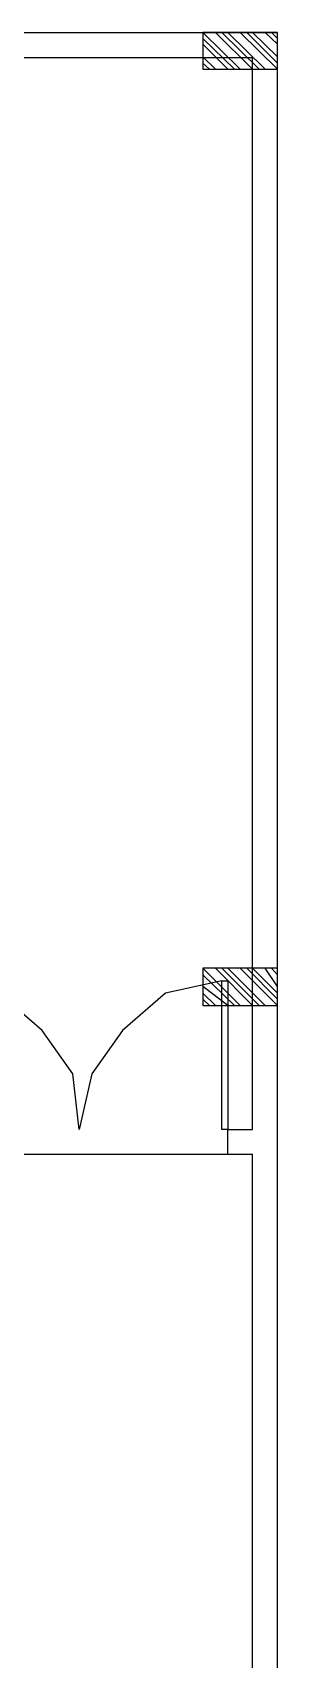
# Model space of a CAD drawing. Header units: millimetres. Extents: x -369 to -70, y -1414 to -1185.
# Drawn here: x -223.84 to -222.5, y -1279.21 to -1270.33 of the extents above; entities that cross this region are included whole.
import ezdxf

# ---------------------------------------------------------------- set-up
doc = ezdxf.new("R2010")
doc.units = ezdxf.units.MM
doc.header["$MEASUREMENT"] = 0
for name, color, linetype in [('10', 10, 'Continuous'), ('12', 12, 'Continuous'), ('2', 2, 'Continuous'), ('8', 8, 'Continuous')]:
    doc.layers.add(name, color=color, linetype=linetype)

msp = doc.modelspace()

# ---------------------------------------------------------------- linework, layer by layer
at = {"layer": '10'}
for points in [[(-231.0938, -1270.3301), (-222.4976, -1270.3301)], [(-222.4976, -1280.6167), (-222.4976, -1270.3301)], [(-228.9278, -1270.4659), (-222.6335, -1270.4659)], [(-222.6335, -1276.3166), (-222.6335, -1270.4659)], [(-222.7694, -1276.3166), (-222.6335, -1276.3166)], [(-222.7694, -1276.4525), (-222.7694, -1276.3166)], [(-222.7694, -1276.4525), (-222.6335, -1276.4525)], [(-222.6335, -1280.7526), (-222.6335, -1276.4525)]]:
    msp.add_lwpolyline(points, dxfattribs=at)
at = {"layer": '12'}
for points in [[(-222.7014, -1270.5299), (-222.9053, -1270.3301)], [(-222.4976, -1270.5299), (-222.4976, -1270.3301), (-222.9053, -1270.3301), (-222.9053, -1270.5299), (-222.4976, -1270.5299)], [(-222.7334, -1270.5299), (-222.9053, -1270.362)], [(-222.6335, -1270.5299), (-222.8373, -1270.3301)], [(-222.5975, -1270.5299), (-222.8014, -1270.3301)], [(-222.5656, -1270.5299), (-222.7694, -1270.3301)], [(-222.4976, -1270.5299), (-222.7014, -1270.3301)], [(-222.4976, -1270.4979), (-222.6655, -1270.3301)], [(-222.4976, -1270.462), (-222.6335, -1270.3301)], [(-222.4976, -1270.394), (-222.5656, -1270.3301)], [(-222.4976, -1270.362), (-222.5296, -1270.3301)], [(-222.7694, -1270.5299), (-222.9053, -1270.394)], [(-222.8373, -1270.5299), (-222.9053, -1270.462)], [(-222.8693, -1270.5299), (-222.9053, -1270.4979)], [(-222.7014, -1275.6412), (-222.9053, -1275.4374)], [(-222.4976, -1275.6412), (-222.4976, -1275.4374), (-222.9053, -1275.4374), (-222.9053, -1275.6412), (-222.4976, -1275.6412)], [(-222.7334, -1275.6412), (-222.9053, -1275.4734)], [(-222.6335, -1275.6412), (-222.8373, -1275.4374)], [(-222.5975, -1275.6412), (-222.8014, -1275.4374)], [(-222.5656, -1275.6412), (-222.7694, -1275.4374)], [(-222.4976, -1275.6412), (-222.7014, -1275.4374)], [(-222.4976, -1275.6053), (-222.6655, -1275.4374)], [(-222.4976, -1275.5733), (-222.6335, -1275.4374)], [(-222.4976, -1275.5373), (-222.5656, -1275.4374)], [(-222.4976, -1275.4734), (-222.5296, -1275.4374)], [(-222.7694, -1275.6412), (-222.9053, -1275.5373)], [(-222.8373, -1275.6412), (-222.9053, -1275.5733)], [(-222.8693, -1275.6412), (-222.9053, -1275.6053)]]:
    msp.add_lwpolyline(points, dxfattribs=at)
at = {"layer": '2'}
for points in [[(-223.5806, -1276.3166), (-223.6166, -1276.0129), (-223.7845, -1275.7771), (-224.0202, -1275.5733), (-224.324, -1275.5054)], [(-222.8014, -1275.5054), (-223.1091, -1275.5733), (-223.3449, -1275.7771), (-223.5127, -1276.0129), (-223.5806, -1276.3166)], [(-224.3599, -1276.4525), (-222.7694, -1276.4525)]]:
    msp.add_lwpolyline(points, dxfattribs=at)
at = {"layer": '8'}
msp.add_lwpolyline([(-222.7694, -1276.3166), (-222.8014, -1276.3166), (-222.8014, -1275.5054), (-222.7694, -1275.5054), (-222.7694, -1276.3166)], dxfattribs=at)

doc.saveas('drawing.dxf')
